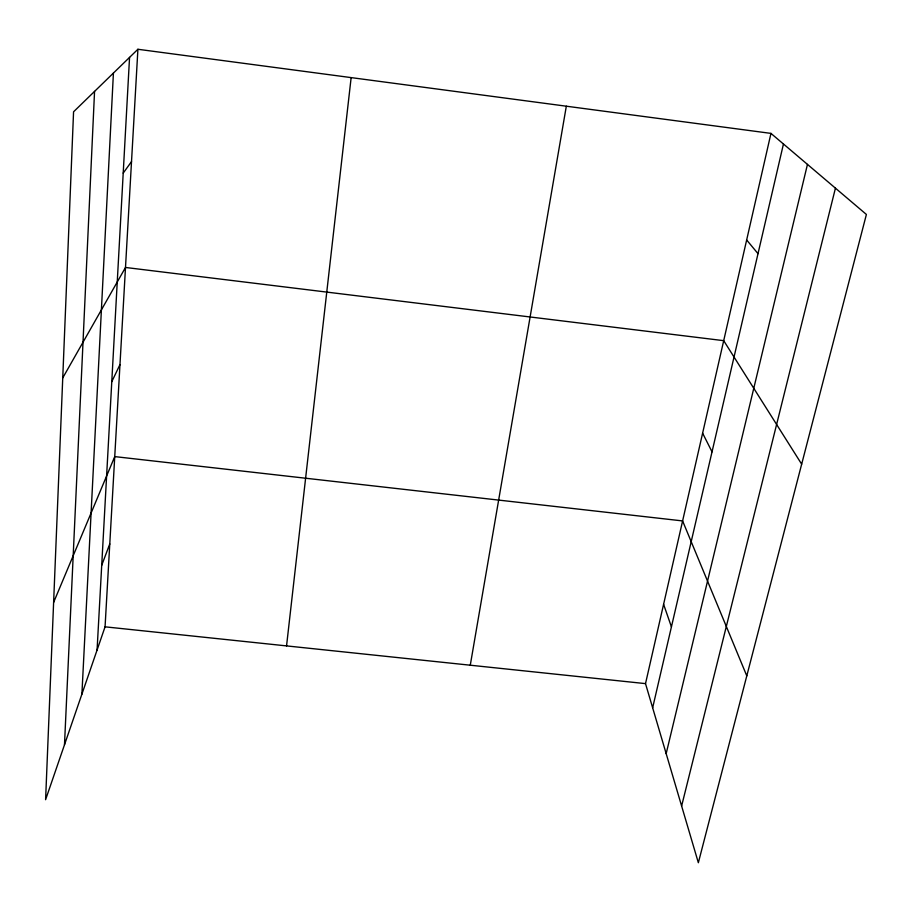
<?xml version="1.0" encoding="UTF-8"?>
<svg xmlns="http://www.w3.org/2000/svg" width="912" height="912" viewBox="0 0 912 912"><rect width="100%" height="100%" fill="white"/><g stroke="black" fill="none" stroke-linecap="round" stroke-linejoin="round"><path stroke-width="1.37" d="M64.49 744.773L94.552 91.405M81.898 694.192L113.419 73.074M97.071 650.062L129.55 57.399M137.906 49.271L73.564 111.8L45.6 799.699L105.062 626.829L137.906 49.271L770.959 133.391L866.4 214.457L698.353 862.729L645.514 683.624L770.959 133.391M286.55 645.901L351.143 77.611M470.273 665.213L566.329 106.202M652.65 707.803L783.454 143.993M666.17 753.643L807.462 164.388M681.617 806.026L835.438 188.157M101.711 565.326L109.782 543.894M53.626 602.399L114.741 456.604L682.609 520.923L746.791 675.872M111.777 381.706L119.974 364.595M62.746 377.91L125.503 267.467L723.706 340.666L801.671 464.162M123.2 173.12L131.522 161.584M105.062 626.829L645.514 683.624M746.654 239.993L758.009 253.65M702.616 433.166L712.033 451.839M663.594 604.303L671.426 626.863"/></g></svg>
